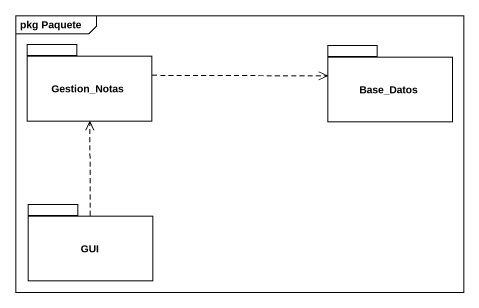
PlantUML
@startuml
mainframe pkg Paquete
package Gestion_Notas {
}
package Base_Datos {
}
package GUI {
}
Gestion_Notas .right.> Base_Datos
GUI .up.> Gestion_Notas
@enduml
